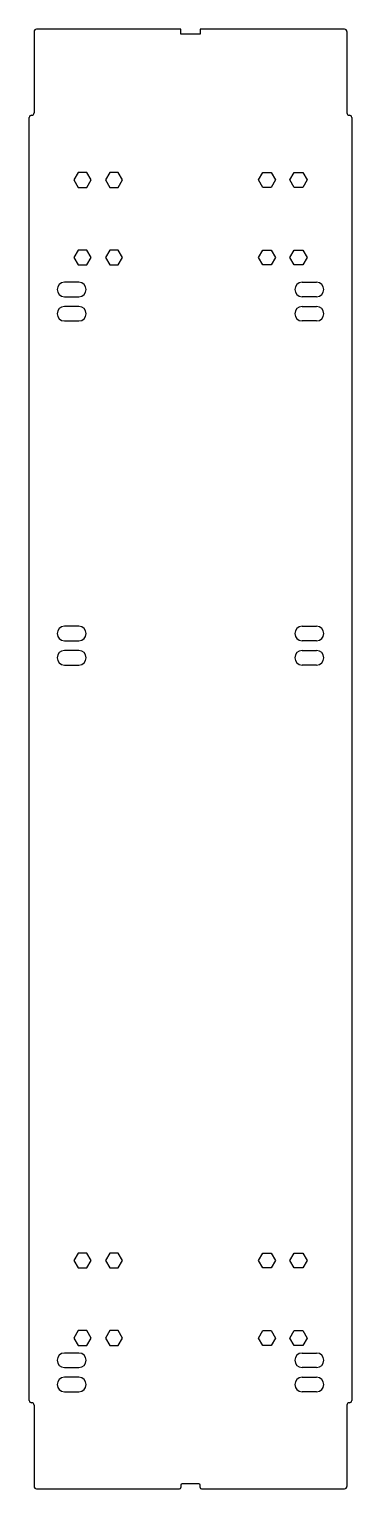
# Model space of a CAD drawing. Header units: millimetres. Extents: x 0 to 133, y 0 to 602.
import ezdxf

# ---------------------------------------------------------------- set-up
doc = ezdxf.new("R2010")
doc.units = ezdxf.units.MM

msp = doc.modelspace()

# ---------------------------------------------------------------- linework, layer by layer
at = {"color": 7, "linetype": 'Continuous', "lineweight": 25}
for p, q in [((62.5, 602.5), (3, 602.5)), ((62.5, 600.5), (62.5, 602.5)), ((70.5, 602.5), (70.5, 600.5)), ((130, 602.5), (70.5, 602.5)), ((2, 601.5), (2, 568)), ((70.5, 600.5), (62.5, 600.5)), ((131, 601.5), (131, 568)), ((0, 36.5), (0, 566)), ((133, 566), (133, 36.5)), ((20.2, 543.3), (18.44, 540.25)), ((23.72, 543.3), (20.2, 543.3)), ((25.48, 540.25), (23.72, 543.3)), ((33.2, 543.3), (31.44, 540.25)), ((36.72, 543.3), (33.2, 543.3)), ((38.48, 540.25), (36.72, 543.3)), ((94.52, 540.25), (96.28, 543.3)), ((96.28, 543.3), (99.8, 543.3)), ((99.8, 543.3), (101.56, 540.25)), ((107.52, 540.25), (109.28, 543.3)), ((109.28, 543.3), (112.8, 543.3)), ((112.8, 543.3), (114.56, 540.25)), ((18.44, 540.25), (20.2, 537.2)), ((20.2, 537.2), (23.72, 537.2)), ((23.72, 537.2), (25.48, 540.25)), ((31.44, 540.25), (33.2, 537.2)), ((33.2, 537.2), (36.72, 537.2)), ((36.72, 537.2), (38.48, 540.25)), ((96.28, 537.2), (94.52, 540.25)), ((99.8, 537.2), (96.28, 537.2)), ((101.56, 540.25), (99.8, 537.2)), ((109.28, 537.2), (107.52, 540.25)), ((112.8, 537.2), (109.28, 537.2)), ((114.56, 540.25), (112.8, 537.2)), ((20.2, 511.3), (18.44, 508.25)), ((18.44, 508.25), (20.2, 505.2)), ((23.72, 511.3), (20.2, 511.3)), ((25.48, 508.25), (23.72, 511.3)), ((23.72, 505.2), (25.48, 508.25)), ((33.2, 511.3), (31.44, 508.25)), ((31.44, 508.25), (33.2, 505.2)), ((36.72, 511.3), (33.2, 511.3)), ((38.48, 508.25), (36.72, 511.3)), ((36.72, 505.2), (38.48, 508.25)), ((94.52, 508.25), (96.28, 511.3)), ((96.28, 505.2), (94.52, 508.25)), ((96.28, 511.3), (99.8, 511.3)), ((99.8, 511.3), (101.56, 508.25)), ((101.56, 508.25), (99.8, 505.2)), ((107.52, 508.25), (109.28, 511.3)), ((109.28, 505.2), (107.52, 508.25)), ((109.28, 511.3), (112.8, 511.3)), ((112.8, 511.3), (114.56, 508.25)), ((114.56, 508.25), (112.8, 505.2)), ((20.2, 505.2), (23.72, 505.2)), ((33.2, 505.2), (36.72, 505.2)), ((99.8, 505.2), (96.28, 505.2)), ((112.8, 505.2), (109.28, 505.2)), ((20.5, 498.05), (14.5, 498.05)), ((112.5, 498.05), (118.5, 498.05)), ((14.5, 492.05), (20.5, 492.05)), ((20.5, 488.05), (14.5, 488.05)), ((118.5, 492.05), (112.5, 492.05)), ((112.5, 488.05), (118.5, 488.05)), ((14.5, 482.05), (20.5, 482.05)), ((118.5, 482.05), (112.5, 482.05)), ((20.5, 356.05), (14.5, 356.05)), ((112.5, 356.05), (118.5, 356.05)), ((14.5, 350.05), (20.5, 350.05)), ((118.5, 350.05), (112.5, 350.05)), ((20.5, 346.05), (14.5, 346.05)), ((112.5, 346.05), (118.5, 346.05)), ((14.5, 340.05), (20.5, 340.05)), ((118.5, 340.05), (112.5, 340.05)), ((20.2, 97.3), (18.44, 94.25)), ((23.72, 97.3), (20.2, 97.3)), ((25.48, 94.25), (23.72, 97.3)), ((33.2, 97.3), (31.44, 94.25)), ((36.72, 97.3), (33.2, 97.3)), ((38.48, 94.25), (36.72, 97.3)), ((94.52, 94.25), (96.28, 97.3)), ((96.28, 97.3), (99.8, 97.3)), ((99.8, 97.3), (101.56, 94.25)), ((107.52, 94.25), (109.28, 97.3)), ((109.28, 97.3), (112.8, 97.3)), ((112.8, 97.3), (114.56, 94.25)), ((18.44, 94.25), (20.2, 91.2)), ((20.2, 91.2), (23.72, 91.2)), ((23.72, 91.2), (25.48, 94.25)), ((31.44, 94.25), (33.2, 91.2)), ((33.2, 91.2), (36.72, 91.2)), ((36.72, 91.2), (38.48, 94.25)), ((96.28, 91.2), (94.52, 94.25)), ((99.8, 91.2), (96.28, 91.2)), ((101.56, 94.25), (99.8, 91.2)), ((109.28, 91.2), (107.52, 94.25)), ((112.8, 91.2), (109.28, 91.2)), ((114.56, 94.25), (112.8, 91.2)), ((20.2, 65.3), (18.44, 62.25)), ((18.44, 62.25), (20.2, 59.2)), ((23.72, 65.3), (20.2, 65.3)), ((25.48, 62.25), (23.72, 65.3)), ((23.72, 59.2), (25.48, 62.25)), ((33.2, 65.3), (31.44, 62.25)), ((31.44, 62.25), (33.2, 59.2)), ((36.72, 65.3), (33.2, 65.3)), ((38.48, 62.25), (36.72, 65.3)), ((36.72, 59.2), (38.48, 62.25)), ((94.52, 62.25), (96.28, 65.3)), ((96.28, 59.2), (94.52, 62.25)), ((96.28, 65.3), (99.8, 65.3)), ((99.8, 65.3), (101.56, 62.25)), ((101.56, 62.25), (99.8, 59.2)), ((107.52, 62.25), (109.28, 65.3)), ((109.28, 59.2), (107.52, 62.25)), ((109.28, 65.3), (112.8, 65.3)), ((112.8, 65.3), (114.56, 62.25)), ((114.56, 62.25), (112.8, 59.2)), ((20.5, 56.05), (14.5, 56.05)), ((20.2, 59.2), (23.72, 59.2)), ((33.2, 59.2), (36.72, 59.2)), ((99.8, 59.2), (96.28, 59.2)), ((112.8, 59.2), (109.28, 59.2)), ((112.5, 56.05), (118.5, 56.05)), ((14.5, 50.05), (20.5, 50.05)), ((118.5, 50.05), (112.5, 50.05)), ((20.5, 46.05), (14.5, 46.05)), ((112.5, 46.05), (118.5, 46.05)), ((14.5, 40.05), (20.5, 40.05)), ((118.5, 40.05), (112.5, 40.05)), ((2, 34.5), (2, 1)), ((131, 34.5), (131, 1)), ((3, 0), (62, 0)), ((62.5, 1.5), (62.5, 0.5)), ((70, 2), (63, 2)), ((70.5, 0.5), (70.5, 1.5)), ((71, 0), (130, 0))]:
    msp.add_line(p, q, dxfattribs=at)
for centre, radius, start, end in [((3, 601.5), 1, 90, 180), ((130, 601.5), 1, 0, 90), ((1, 566), 1, 90, 180), ((1, 568), 1, 270, 0), ((132, 568), 1, 180, 270), ((132, 566), 1, 0, 90), ((14.5, 495.05), 3, 90, 270), ((20.5, 495.05), 3, 270, 90), ((112.5, 495.05), 3, 90, 270), ((118.5, 495.05), 3, 270, 90), ((14.5, 485.05), 3, 90, 270), ((20.5, 485.05), 3, 270, 90), ((112.5, 485.05), 3, 90, 270), ((118.5, 485.05), 3, 270, 90), ((14.5, 353.05), 3, 90, 270), ((20.5, 353.05), 3, 270, 90), ((112.5, 353.05), 3, 90, 270), ((118.5, 353.05), 3, 270, 90), ((14.5, 343.05), 3, 90, 270), ((20.5, 343.05), 3, 270, 90), ((112.5, 343.05), 3, 90, 270), ((118.5, 343.05), 3, 270, 90), ((14.5, 53.05), 3, 90, 270), ((20.5, 53.05), 3, 270, 90), ((112.5, 53.05), 3, 90, 270), ((118.5, 53.05), 3, 270, 90), ((14.5, 43.05), 3, 90, 270), ((20.5, 43.05), 3, 270, 90), ((112.5, 43.05), 3, 90, 270), ((118.5, 43.05), 3, 270, 90), ((1, 36.5), 1, 180, 270), ((132, 36.5), 1, 270, 0), ((1, 34.5), 1, 0, 90), ((132, 34.5), 1, 90, 180), ((3, 1), 1, 180, 270), ((62, 0.5), 0.5, 270, 0), ((63, 1.5), 0.5, 90, 180), ((70, 1.5), 0.5, 0, 90), ((71, 0.5), 0.5, 180, 270), ((130, 1), 1, 270, 0)]:
    msp.add_arc(centre, radius, start, end, dxfattribs=at)

doc.saveas('drawing.dxf')
